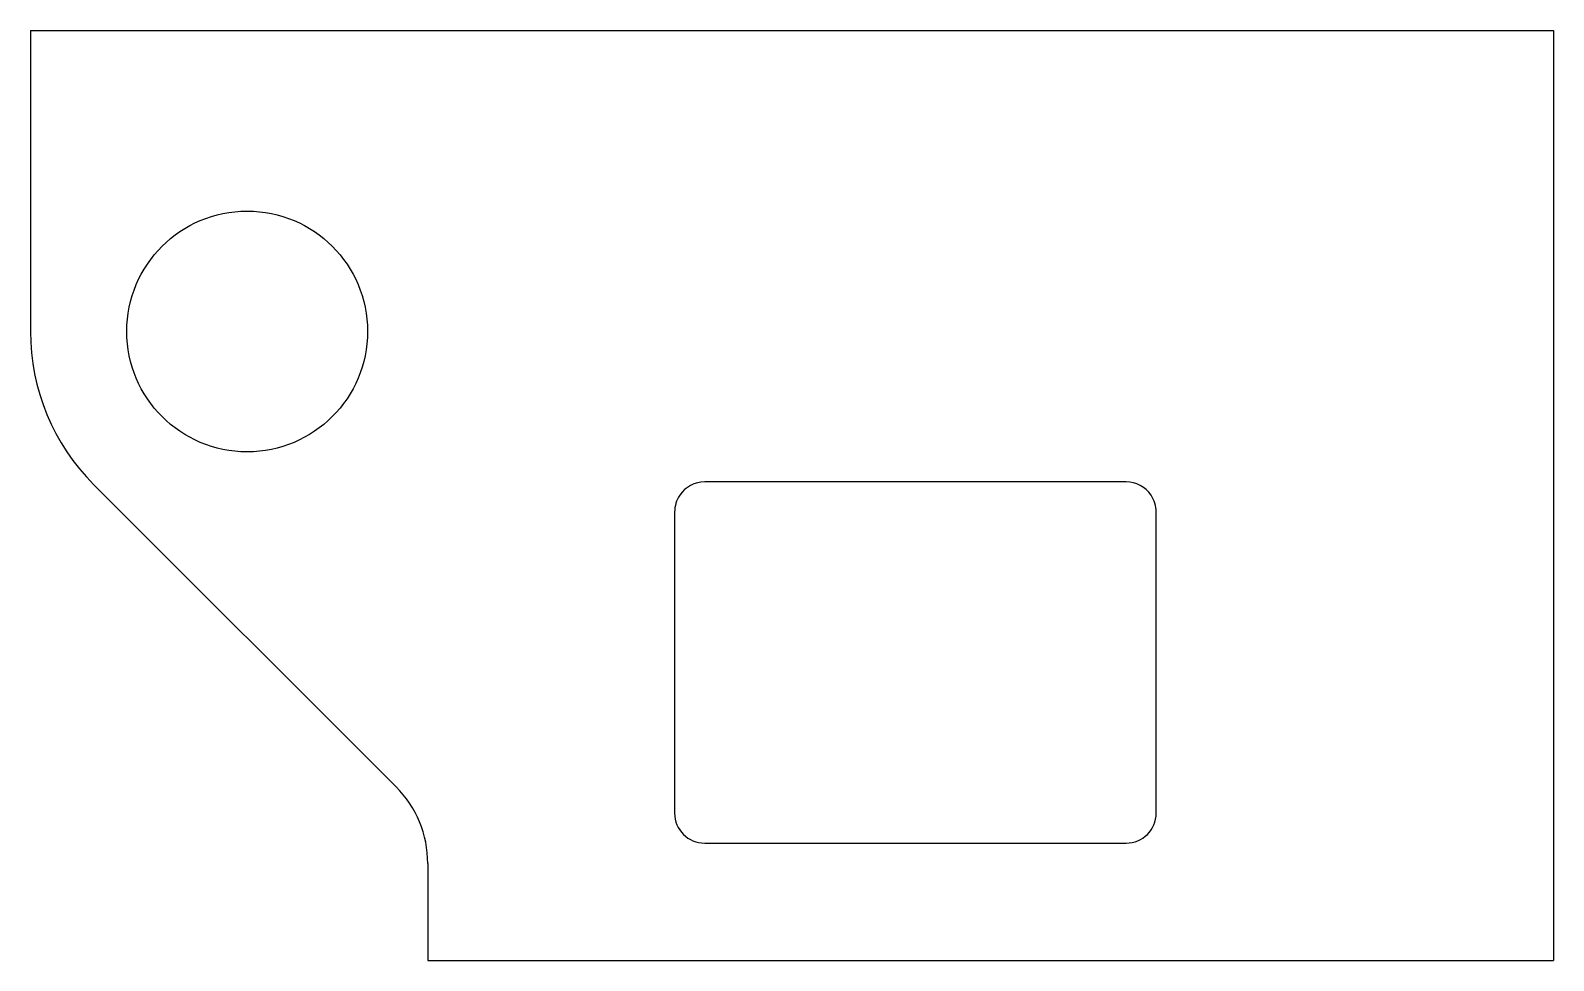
# Model space of a CAD drawing. Extents: x -16.8 to 8.5, y 25.6 to 41.
import ezdxf

# ---------------------------------------------------------------- set-up
doc = ezdxf.new("R2010")
doc.units = 0
doc.layers.add('MODELSKETCH_VISIBLE', color=7, linetype='CONTINUOUS')

msp = doc.modelspace()

# ---------------------------------------------------------------- linework, layer by layer
at = {"layer": 'MODELSKETCH_VISIBLE'}
for p, q in [((-16.8, 41), (-16.8, 36)), ((-16.8, 41), (8.5, 41)), ((8.5, 41), (8.5, 25.55)), ((-15.746, 33.454), (-10.727, 28.436)), ((1.4, 33.5), (-5.6, 33.5)), ((-6.1, 33), (-6.1, 28)), ((1.9, 28), (1.9, 33)), ((-5.6, 27.5), (1.4, 27.5)), ((-10.2, 27.163), (-10.2, 25.55)), ((-10.2, 25.55), (8.5, 25.55))]:
    msp.add_line(p, q, dxfattribs=at)
msp.add_circle((-13.2, 36), 2, dxfattribs=at)
for centre, radius, start, end in [((-13.2, 36), 3.6, 180, 225), ((-5.6, 33), 0.5, 90, 145.9372), ((1.4, 33), 0.5, 34.0628, 90), ((-5.6, 33), 0.5, 145.9372, 180), ((1.4, 33), 0.5, 0, 34.0628), ((-12, 27.163), 1.8, 0, 45), ((-5.6, 28), 0.5, 180, 270), ((1.4, 28), 0.5, 270, 0)]:
    msp.add_arc(centre, radius, start, end, dxfattribs=at)

doc.saveas('drawing.dxf')
